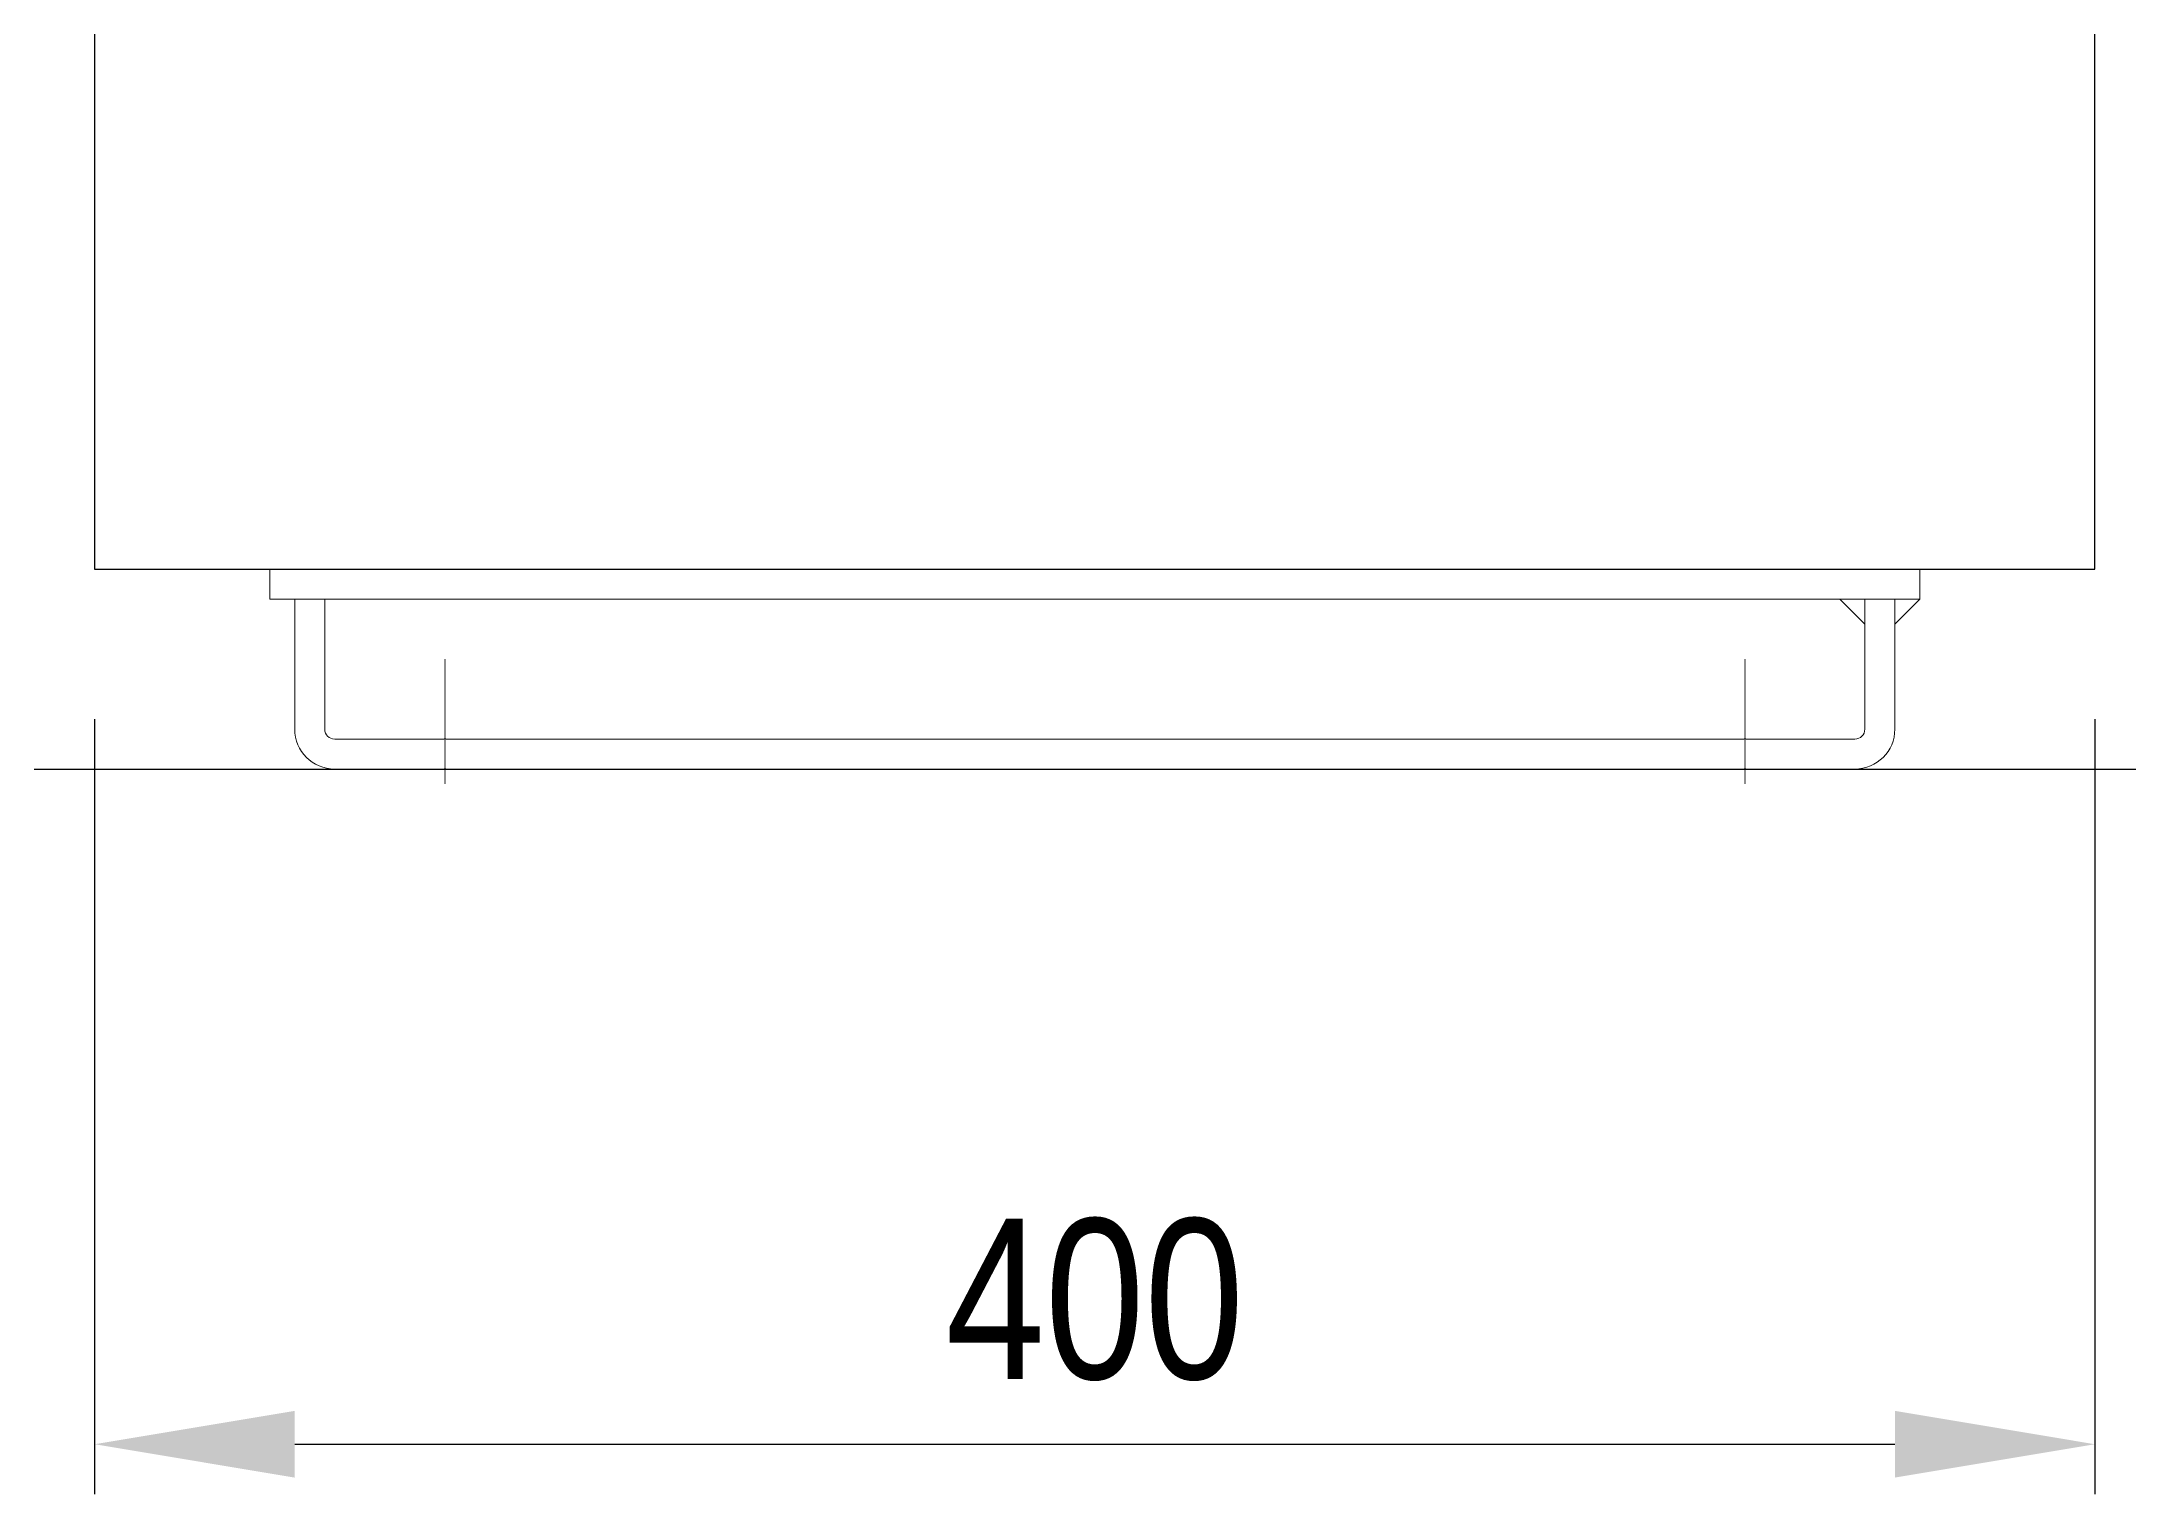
# Model space of a CAD drawing. Header units: millimetres. Extents: x 11758 to 17968, y 3782 to 8272.
# Drawn here: x 12147.6 to 12564.9, y 7163.3 to 7453.7 of the extents above; entities that cross this region are included whole.
import ezdxf

# ---------------------------------------------------------------- set-up
doc = ezdxf.new("R2010")
doc.units = ezdxf.units.MM
doc.header["$LTSCALE"] = 0.1
doc.linetypes.add('DashDot', pattern=[15, 9, -3, 0, -3])
doc.styles.add('SEACAD_Arial', font='arial.ttf', dxfattribs={"width": 0.8})
doc.dimstyles.new('ISO-25', dxfattribs={"dimtxt": 1.6, "dimasz": 2, "dimexe": 0.5, "dimexo": 1.5, "dimtad": 1, "dimdec": 0, "dimtxsty": 'SEACAD_Arial', "dimcen": 2, "dimadec": 0, "dimazin": 0, "dimtfac": 1, "dimtdec": 0, "dimtmove": 0, "dimatfit": 3, "dimfxl": 1, "dimarcsym": 0})

# ---------------------------------------------------------------- blocks, each defined once
blk = doc.blocks.new('*D2')
at = {"color": 0, "lineweight": -2, "transparency": 16777216}
for p, q in [((12158.19, 7318.25), (12158.19, 7163.3)), ((12558.19, 7318.25), (12558.19, 7163.3)), ((12198.19, 7173.3), (12518.19, 7173.3))]:
    blk.add_line(p, q, dxfattribs=at)
at = {"color": 0, "transparency": 16777216}
for points in [[(12198.19, 7179.97), (12198.19, 7166.63), (12158.19, 7173.3)], [(12518.19, 7179.97), (12518.19, 7166.63), (12558.19, 7173.3)]]:
    blk.add_solid(points, dxfattribs=at)
at = {"layer": 'Defpoints', "color": 0, "transparency": 16777216}
for p in [(12158.19, 7348.25), (12558.19, 7348.25), (12558.19, 7173.3)]:
    blk.add_point(p, dxfattribs=at)
at = {"color": 0, "transparency": 16777216, "insert": (12358.19, 7202.14), "char_height": 32, "attachment_point": 5, "style": 'SEACAD_Arial'}
blk.add_mtext('400', dxfattribs=at)
blk = doc.blocks.new('*D3')
at = {"color": 0, "lineweight": -2, "transparency": 16777216}
for p, q in [((12588.19, 7748.25), (12720.75, 7748.25)), ((12710.75, 7708.25), (12710.75, 7348.25)), ((12637.38, 7308.25), (12720.75, 7308.25))]:
    blk.add_line(p, q, dxfattribs=at)
at = {"color": 0, "transparency": 16777216}
for points in [[(12704.08, 7708.25), (12717.41, 7708.25), (12710.75, 7748.25)], [(12704.08, 7348.25), (12717.41, 7348.25), (12710.75, 7308.25)]]:
    blk.add_solid(points, dxfattribs=at)
at = {"layer": 'Defpoints', "color": 0, "transparency": 16777216}
for p in [(12558.19, 7748.25), (12607.38, 7308.25), (12710.75, 7308.25)]:
    blk.add_point(p, dxfattribs=at)
at = {"color": 0, "transparency": 16777216, "insert": (12681.91, 7528.25), "char_height": 32, "attachment_point": 5, "rotation": 90, "style": 'SEACAD_Arial'}
blk.add_mtext('440', dxfattribs=at)

msp = doc.modelspace()

# ---------------------------------------------------------------- linework, layer by layer
at = {"lineweight": 15}
for p, q in [((12198.19, 7342.25), (12498.19, 7342.25)), ((12198.19, 7316.25), (12198.19, 7342.25)), ((12204.19, 7316.25), (12204.19, 7342.25)), ((12512.19, 7342.25), (12512.19, 7316.25)), ((12518.19, 7342.25), (12518.19, 7316.25)), ((12510.19, 7314.25), (12206.19, 7314.25)), ((12510.19, 7308.25), (12206.19, 7308.25))]:
    msp.add_line(p, q, dxfattribs=at)
for p, q in [((12507.19, 7342.25), (12512.19, 7337.25)), ((12523.19, 7342.25), (12518.19, 7337.25))]:
    msp.add_line(p, q)
at = {"color": 0, "linetype": 'DashDot', "ltscale": 0.1}
for p, q in [((12228.19, 7330.25), (12228.19, 7305.25)), ((12488.19, 7330.25), (12488.19, 7305.25))]:
    msp.add_line(p, q, dxfattribs=at)
at = {"color": 7, "linetype": 'Continuous'}
msp.add_line((11989.22, 7308.25), (12607.38, 7308.25), dxfattribs=at)
msp.add_lwpolyline([(12158.19, 7348.25), (12558.19, 7348.25), (12558.19, 7748.25), (12158.19, 7748.25)], close=True)
at = {"lineweight": 15}
msp.add_lwpolyline([(12193.19, 7348.25), (12523.19, 7348.25), (12523.19, 7342.25), (12193.19, 7342.25)], close=True, dxfattribs=at)
for centre, radius, start, end in [((12206.19, 7316.25), 8, 180, 270), ((12206.19, 7316.25), 2, 180, 270), ((12510.19, 7316.25), 8, 270, 0), ((12510.19, 7316.25), 2, 270, 0)]:
    msp.add_arc(centre, radius, start, end, dxfattribs=at)

# ---------------------------------------------------------------- dimensions: what is measured, and where the dimension line sits
dim = msp.add_linear_dim(base=(12710.75, 7308.25), p1=(12558.19, 7748.25), p2=(12607.38, 7308.25), angle=90, dimstyle='ISO-25')
dim.commit()
dim.dimension.update_dxf_attribs({"geometry": '*D3', "text_midpoint": (12681.91, 7528.25)})
dim = msp.add_linear_dim(base=(12558.19, 7173.3), p1=(12158.19, 7348.25), p2=(12558.19, 7348.25), dimstyle='ISO-25')
dim.commit()
dim.dimension.update_dxf_attribs({"geometry": '*D2', "text_midpoint": (12358.19, 7202.14)})

doc.saveas('drawing.dxf')
